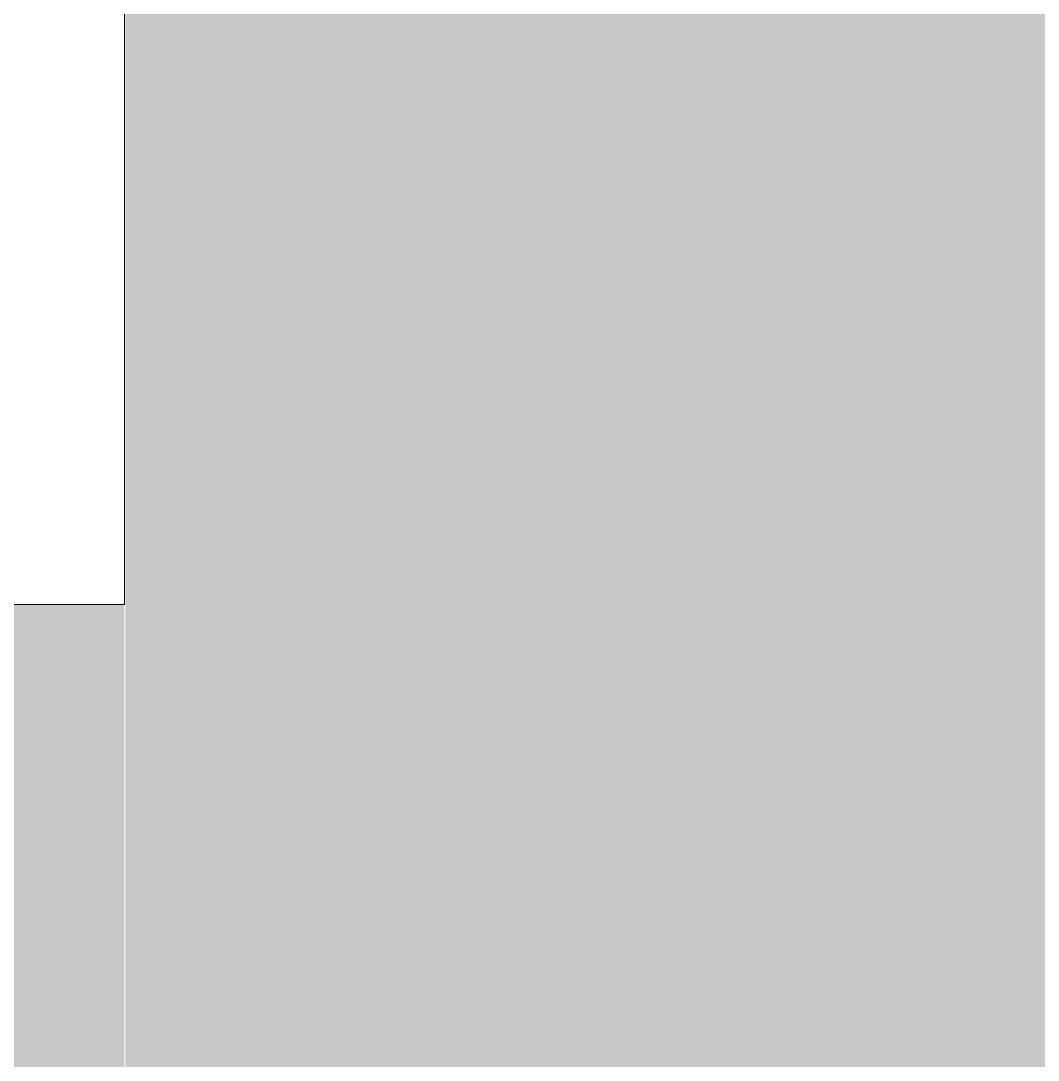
# Model space of a CAD drawing. Header units: inches. Extents: x -4169 to -1846, y 9706 to 12377.
# Drawn here: x -3487.072 to -3483.166, y 10838.189 to 10842.18 of the extents above; entities that cross this region are included whole.
import ezdxf

# ---------------------------------------------------------------- set-up
doc = ezdxf.new("R2010")
doc.units = ezdxf.units.IN
doc.header["$MEASUREMENT"] = 0
doc.layers.add('A-WALL', color=113, linetype='Continuous', lineweight=18)
doc.layers.add('A-WALL-PATT-4', color=111, linetype='Continuous', lineweight=9)
pattern_1 = [(161.57, (0.32, 0.32), (-2.560496185, -0.000537386), [0, -18.214, 2.022, 0]), (18.43, (-0.32, 0.32), (-2.560496185, 0.000537386), [0, -18.214, 2.022, 0]), (108.43, (0.32, 0.32), (1.27922091, -6.400876726), [6.07, -14.166]), (71.57, (-0.32, 0.32), (1.27922091, 6.400876726), [6.07, -14.166])]

msp = doc.modelspace()

# ---------------------------------------------------------------- hatches: boundary and pattern name
at = {"layer": 'A-WALL-PATT-4'}
h = msp.add_hatch(dxfattribs=at)
h.set_pattern_fill('FP_12', color=256, style=0, pattern_type=2)
h.set_pattern_definition(pattern_1)
h.paths.add_polyline_path([(-3481.5581, 10714.9144), (-3481.1737, 10714.9144), (-3481.1737, 10961.4644), (-3486.6737, 10961.4644), (-3486.6672, 10714.9144)], flags=0)
h = msp.add_hatch(dxfattribs=at)
h.set_pattern_fill('FP_1', color=256, style=0, pattern_type=2)
h.set_pattern_definition([(0, (0, 0), (20.48, 5.12), [0.845, -14.515, 0.845, -14.515, -81.92]), (0, (0, 0), (20.48, 5.12), [-30.72, 0.845, -29.875, 0.845, -14.515, -35.84]), (0, (0, 0), (20.48, 5.12), [-76.8, 0.845, -9.395, 0.845, -24.755]), (120, (7.68, 2.56), (-14.67405, 15.1762003), [0.845, -14.515, 0.845, -14.515, -81.92]), (120, (7.68, 2.56), (-14.67405, 15.1762003), [-30.72, 0.845, -29.875, 0.845, -14.515, -35.84]), (120, (7.68, 2.56), (-14.67405, 15.1762003), [-76.8, 0.845, -9.395, 0.845, -24.755]), (240, (10.24, 12.8), (-5.80595, -20.2962003), [0.845, -14.515, 0.845, -14.515, -81.92]), (240, (10.24, 12.8), (-5.80595, -20.2962003), [-30.72, 0.845, -29.875, 0.845, -14.515, -35.84]), (240, (10.24, 12.8), (-5.80595, -20.2962003), [-76.8, 0.845, -9.395, 0.845, -24.755])])
h.paths.add_polyline_path([(-3487.2955, 10715.5394), (-3486.6737, 10715.5394), (-3486.6737, 10769.4779), (-3487.2987, 10769.4779), (-3487.2987, 10715.5394)], flags=0)
h.paths.add_polyline_path([(-3486.9705, 10772.9779), (-3486.6737, 10772.9779), (-3486.6737, 10810.2279), (-3487.2987, 10810.2279), (-3487.2987, 10772.9779)], flags=0)
h.paths.add_polyline_path([(-3487.1834, 10813.7279), (-3486.6737, 10813.7279), (-3486.6737, 10836.4394), (-3487.2987, 10836.4394), (-3487.2987, 10813.7279)], flags=0)
h.paths.add_polyline_path([(-3487.2987, 10839.9394), (-3486.6737, 10839.9394), (-3486.6737, 10861.9093), (-3487.2987, 10861.9093), (-3487.2987, 10840.5644)], flags=0)
h.paths.add_polyline_path([(-3487.169, 10865.4093), (-3486.6737, 10865.4093), (-3486.6737, 10902.6593), (-3487.2987, 10902.6593), (-3487.2987, 10865.4093)], flags=0)
h.paths.add_polyline_path([(-3486.9561, 10906.1593), (-3486.6737, 10906.1593), (-3486.6737, 10960.8394), (-3487.2987, 10960.8394), (-3487.2987, 10906.1593)], flags=0)
h = msp.add_hatch(dxfattribs=at)
h.set_pattern_fill('FP_12', color=256, style=0, pattern_type=2)
h.set_pattern_definition(pattern_1)
h.paths.add_polyline_path([(-3531.7159, 10836.4394), (-3486.6737, 10836.4394), (-3486.6737, 10839.9394), (-3822.7237, 10839.9394), (-3822.7237, 10836.4394), (-3558.0594, 10836.4394)], flags=0)

# ---------------------------------------------------------------- linework, layer by layer
at = {"layer": 'A-WALL'}
for p, q in [((-3486.6737, 10839.9394), (-3486.6737, 10961.4644)), ((-3822.7237, 10839.9394), (-3486.6737, 10839.9394))]:
    msp.add_line(p, q, dxfattribs=at)

doc.saveas('drawing.dxf')
